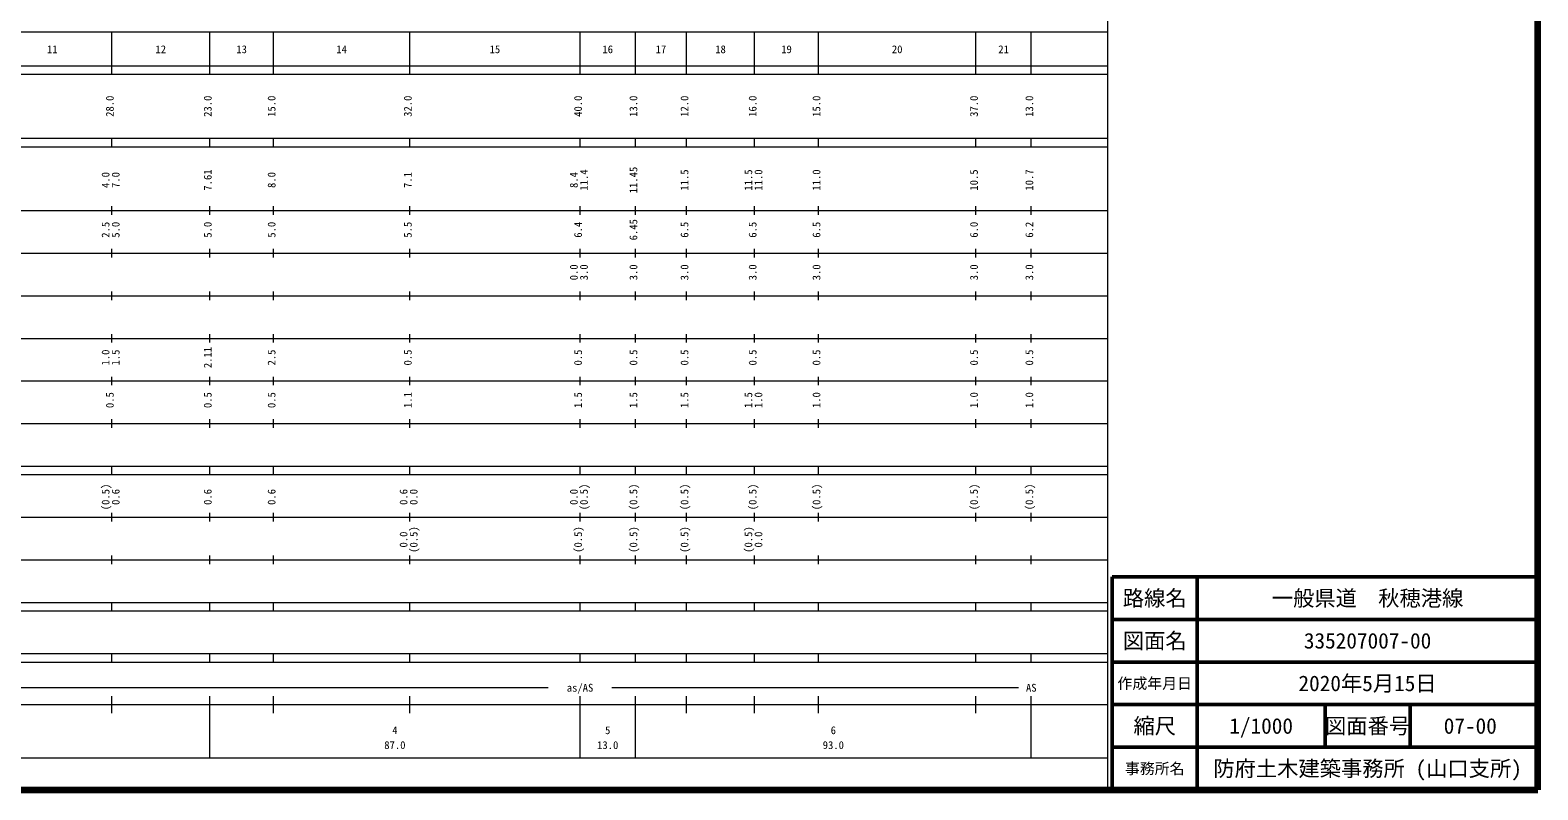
# Model space of a CAD drawing. Units: millimetres, scale not verified. Extents: x 40000 to 680000, y 20000 to 380000.
# Drawn here: x 325821 to 680000, y 20000 to 198357 of the extents above; entities that cross this region are included whole.
import ezdxf
from ezdxf.enums import TextEntityAlignment as Align

# ---------------------------------------------------------------- set-up
doc = ezdxf.new("R2010")
doc.units = ezdxf.units.MM
doc.header["$LTSCALE"] = 1000
for name, color, linetype, lineweight in [('M-TTL', 2, 'Continuous', 140), ('M-TTL-BAND', 7, 'Continuous', 13), ('M-TTL-FRAM', 2, 'Continuous', 50), ('M-TTL-LINE', 7, 'Continuous', 50)]:
    doc.layers.add(name, color=color, linetype=linetype, lineweight=lineweight)
doc.layers.add('M-TTL-TXT', color=7, linetype='Continuous')
doc.styles.add('ＭＳ ゴシック', font='')
doc.styles.get('ＭＳ ゴシック').set_extended_font_data('MS Gothic')

msp = doc.modelspace()

# ---------------------------------------------------------------- linework, layer by layer
at = {"layer": 'M-TTL'}
for p, q in [((680000, 20000), (680000, 380000)), ((40000, 20000), (680000, 20000))]:
    msp.add_line(p, q, dxfattribs=at)
at = {"layer": 'M-TTL-BAND'}
for p, q in [((579000, 20000), (579000, 370000)), ((68000, 198000), (579000, 198000)), ((345000, 188000), (345000, 198000)), ((368000, 188000), (368000, 198000)), ((383000, 188000), (383000, 198000)), ((415000, 188000), (415000, 198000)), ((455000, 188000), (455000, 198000)), ((468000, 188000), (468000, 198000)), ((480000, 188000), (480000, 198000)), ((496000, 188000), (496000, 198000)), ((511000, 188000), (511000, 198000)), ((548000, 188000), (548000, 198000)), ((561000, 188000), (561000, 198000)), ((40000, 190000), (579000, 190000)), ((40000, 188000), (579000, 188000)), ((40000, 173000), (579000, 173000)), ((40000, 171000), (579000, 171000)), ((345000, 171000), (345000, 173000)), ((368000, 171000), (368000, 173000)), ((383000, 171000), (383000, 173000)), ((415000, 171000), (415000, 173000)), ((455000, 171000), (455000, 173000)), ((468000, 171000), (468000, 173000)), ((480000, 171000), (480000, 173000)), ((496000, 171000), (496000, 173000)), ((511000, 171000), (511000, 173000)), ((548000, 171000), (548000, 173000)), ((561000, 171000), (561000, 173000)), ((40000, 156000), (579000, 156000)), ((345000, 155000), (345000, 157000)), ((368000, 155000), (368000, 157000)), ((383000, 155000), (383000, 157000)), ((415000, 155000), (415000, 157000)), ((455000, 155000), (455000, 157000)), ((468000, 155000), (468000, 157000)), ((480000, 155000), (480000, 157000)), ((496000, 155000), (496000, 157000)), ((511000, 155000), (511000, 157000)), ((548000, 155000), (548000, 157000)), ((561000, 155000), (561000, 157000)), ((46000, 146000), (579000, 146000)), ((345000, 145000), (345000, 147000)), ((368000, 145000), (368000, 147000)), ((383000, 145000), (383000, 147000)), ((415000, 145000), (415000, 147000)), ((455000, 145000), (455000, 147000)), ((468000, 145000), (468000, 147000)), ((480000, 145000), (480000, 147000)), ((496000, 145000), (496000, 147000)), ((511000, 145000), (511000, 147000)), ((548000, 145000), (548000, 147000)), ((561000, 145000), (561000, 147000)), ((52000, 136000), (579000, 136000)), ((345000, 135000), (345000, 137000)), ((368000, 135000), (368000, 137000)), ((383000, 135000), (383000, 137000)), ((415000, 135000), (415000, 137000)), ((455000, 135000), (455000, 137000)), ((468000, 135000), (468000, 137000)), ((480000, 135000), (480000, 137000)), ((496000, 135000), (496000, 137000)), ((511000, 135000), (511000, 137000)), ((548000, 135000), (548000, 137000)), ((561000, 135000), (561000, 137000)), ((46000, 126000), (579000, 126000)), ((345000, 125000), (345000, 127000)), ((368000, 125000), (368000, 127000)), ((383000, 125000), (383000, 127000)), ((415000, 125000), (415000, 127000)), ((455000, 125000), (455000, 127000)), ((468000, 125000), (468000, 127000)), ((480000, 125000), (480000, 127000)), ((496000, 125000), (496000, 127000)), ((511000, 125000), (511000, 127000)), ((548000, 125000), (548000, 127000)), ((561000, 125000), (561000, 127000)), ((345000, 115000), (345000, 117000)), ((368000, 115000), (368000, 117000)), ((383000, 115000), (383000, 117000)), ((415000, 115000), (415000, 117000)), ((455000, 115000), (455000, 117000)), ((468000, 115000), (468000, 117000)), ((480000, 115000), (480000, 117000)), ((496000, 115000), (496000, 117000)), ((511000, 115000), (511000, 117000)), ((548000, 115000), (548000, 117000)), ((561000, 115000), (561000, 117000)), ((52000, 116000), (579000, 116000)), ((345000, 105000), (345000, 107000)), ((368000, 105000), (368000, 107000)), ((383000, 105000), (383000, 107000)), ((415000, 105000), (415000, 107000)), ((455000, 105000), (455000, 107000)), ((468000, 105000), (468000, 107000)), ((480000, 105000), (480000, 107000)), ((496000, 105000), (496000, 107000)), ((511000, 105000), (511000, 107000)), ((548000, 105000), (548000, 107000)), ((561000, 105000), (561000, 107000)), ((46000, 106000), (579000, 106000)), ((40000, 96000), (579000, 96000)), ((345000, 94000), (345000, 96000)), ((368000, 94000), (368000, 96000)), ((383000, 94000), (383000, 96000)), ((415000, 94000), (415000, 96000)), ((455000, 94000), (455000, 96000)), ((468000, 94000), (468000, 96000)), ((480000, 94000), (480000, 96000)), ((496000, 94000), (496000, 96000)), ((511000, 94000), (511000, 96000)), ((548000, 94000), (548000, 96000)), ((561000, 94000), (561000, 96000)), ((40000, 94000), (579000, 94000)), ((49000, 84000), (579000, 84000)), ((345000, 83000), (345000, 85000)), ((368000, 83000), (368000, 85000)), ((383000, 83000), (383000, 85000)), ((415000, 83000), (415000, 85000)), ((455000, 83000), (455000, 85000)), ((468000, 83000), (468000, 85000)), ((480000, 83000), (480000, 85000)), ((496000, 83000), (496000, 85000)), ((511000, 83000), (511000, 85000)), ((548000, 83000), (548000, 85000)), ((561000, 83000), (561000, 85000)), ((345000, 73000), (345000, 75000)), ((368000, 73000), (368000, 75000)), ((383000, 73000), (383000, 75000)), ((415000, 73000), (415000, 75000)), ((455000, 73000), (455000, 75000)), ((468000, 73000), (468000, 75000)), ((480000, 73000), (480000, 75000)), ((496000, 73000), (496000, 75000)), ((511000, 73000), (511000, 75000)), ((548000, 73000), (548000, 75000)), ((561000, 73000), (561000, 75000)), ((40000, 74000), (579000, 74000)), ((40000, 64000), (579000, 64000)), ((345000, 62000), (345000, 64000)), ((368000, 62000), (368000, 64000)), ((383000, 62000), (383000, 64000)), ((415000, 62000), (415000, 64000)), ((455000, 62000), (455000, 64000)), ((468000, 62000), (468000, 64000)), ((480000, 62000), (480000, 64000)), ((496000, 62000), (496000, 64000)), ((511000, 62000), (511000, 64000)), ((548000, 62000), (548000, 64000)), ((561000, 62000), (561000, 64000)), ((40000, 62000), (579000, 62000)), ((40000, 52000), (579000, 52000)), ((40000, 50000), (579000, 50000)), ((345000, 50000), (345000, 52000)), ((368000, 50000), (368000, 52000)), ((383000, 50000), (383000, 52000)), ((415000, 50000), (415000, 52000)), ((455000, 50000), (455000, 52000)), ((468000, 50000), (468000, 52000)), ((480000, 50000), (480000, 52000)), ((496000, 50000), (496000, 52000)), ((511000, 50000), (511000, 52000)), ((548000, 50000), (548000, 52000)), ((561000, 50000), (561000, 52000)), ((71000, 44000), (447500, 44000)), ((462500, 44000), (558000, 44000)), ((40000, 40000), (579000, 40000)), ((345000, 38000), (345000, 42000)), ((368000, 27500), (368000, 42000)), ((383000, 38000), (383000, 42000)), ((415000, 38000), (415000, 42000)), ((455000, 27500), (455000, 42000)), ((468000, 27500), (468000, 42000)), ((480000, 38000), (480000, 42000)), ((496000, 38000), (496000, 42000)), ((511000, 38000), (511000, 42000)), ((548000, 38000), (548000, 42000)), ((561000, 27500), (561000, 42000)), ((68000, 27500), (579000, 27500))]:
    msp.add_line(p, q, dxfattribs=at)
at = {"layer": 'M-TTL-FRAM'}
for p, q in [((680000, 70000), (580000, 70000)), ((580000, 70000), (580000, 20000))]:
    msp.add_line(p, q, dxfattribs=at)
at = {"layer": 'M-TTL-LINE'}
for p, q in [((600000, 70000), (600000, 20000)), ((680000, 60000), (580000, 60000)), ((680000, 50000), (580000, 50000)), ((680000, 40000), (580000, 40000)), ((630000, 40000), (630000, 30000)), ((650000, 40000), (650000, 30000)), ((680000, 30000), (580000, 30000))]:
    msp.add_line(p, q, dxfattribs=at)

# ---------------------------------------------------------------- texts
at = {"layer": 'M-TTL-BAND', "style": 'ＭＳ ゴシック'}
for s, p in [('11', (331000, 192405)), ('12', (356500, 192405)), ('13', (375500, 192405)), ('14', (399000, 192405)), ('15', (435000, 192405)), ('16', (461500, 192405)), ('17', (474000, 192405)), ('18', (488000, 192405)), ('19', (503500, 192405)), ('20', (529500, 192405)), ('21', (554500, 192405)), ('as/AS', (455000, 42500)), ('AS', (561000, 42500)), ('4', (411500, 32523)), ('5', (461500, 32523)), ('6', (514500, 32523)), ('87.0', (411500, 29033)), ('13.0', (461500, 29033)), ('93.0', (514500, 29033))]:
    msp.add_text(s, height=1833, dxfattribs=at).set_placement(p, align=Align.BOTTOM_CENTER)
for s, p in [('28.0', (346000, 180500)), ('23.0', (369000, 180500)), ('15.0', (384000, 180500)), ('32.0', (416000, 180500)), ('40.0', (456000, 180500)), ('13.0', (469000, 180500)), ('12.0', (481000, 180500)), ('16.0', (497000, 180500)), ('15.0', (512000, 180500)), ('37.0', (549000, 180500)), ('13.0', (562000, 180500)), ('4.0', (345000, 163174)), ('7.0', (347370, 163174)), ('7.61', (369000, 163174)), ('8.0', (384000, 163174)), ('7.1', (416000, 163174)), ('8.4', (455000, 163174)), ('11.4', (457370, 163174)), ('11.45', (469000, 163174)), ('11.5', (481000, 163174)), ('11.5', (496000, 163174)), ('11.0', (498370, 163174)), ('11.0', (512000, 163174)), ('10.5', (549000, 163174)), ('10.7', (562000, 163174)), ('2.5', (345000, 151500)), ('5.0', (347370, 151500)), ('5.0', (369000, 151500)), ('5.0', (384000, 151500)), ('5.5', (416000, 151500)), ('6.4', (456000, 151500)), ('6.45', (469000, 151500)), ('6.5', (481000, 151500)), ('6.5', (497000, 151500)), ('6.5', (512000, 151500)), ('6.0', (549000, 151500)), ('6.2', (562000, 151500)), ('0.0', (455000, 141500)), ('3.0', (457370, 141500)), ('3.0', (469000, 141500)), ('3.0', (481000, 141500)), ('3.0', (497000, 141500)), ('3.0', (512000, 141500)), ('3.0', (549000, 141500)), ('3.0', (562000, 141500)), ('1.0', (345000, 121500)), ('1.5', (347370, 121500)), ('2.11', (369000, 121500)), ('2.5', (384000, 121500)), ('0.5', (416000, 121500)), ('0.5', (456000, 121500)), ('0.5', (469000, 121500)), ('0.5', (481000, 121500)), ('0.5', (497000, 121500)), ('0.5', (512000, 121500)), ('0.5', (549000, 121500)), ('0.5', (562000, 121500)), ('0.5', (346000, 111500)), ('0.5', (369000, 111500)), ('0.5', (384000, 111500)), ('1.1', (416000, 111500)), ('1.5', (456000, 111500)), ('1.5', (469000, 111500)), ('1.5', (481000, 111500)), ('1.5', (496000, 111500)), ('1.0', (498370, 111500)), ('1.0', (512000, 111500)), ('1.0', (549000, 111500)), ('1.0', (562000, 111500)), ('(0.5)', (345000, 88764)), ('0.6', (347370, 88764)), ('0.6', (369000, 88764)), ('0.6', (384000, 88764)), ('0.6', (415000, 88764)), ('0.0', (417370, 88764)), ('0.0', (455000, 88764)), ('(0.5)', (457370, 88764)), ('(0.5)', (469000, 88764)), ('(0.5)', (481000, 88764)), ('(0.5)', (497000, 88764)), ('(0.5)', (512000, 88764)), ('(0.5)', (549000, 88764)), ('(0.5)', (562000, 88764)), ('(0.5)', (417370, 78764)), ('(0.5)', (456000, 78764)), ('(0.5)', (469000, 78764)), ('(0.5)', (481000, 78764)), ('(0.5)', (496000, 78764)), ('0.0', (415000, 78764)), ('0.0', (498370, 78764))]:
    msp.add_text(s, height=1833, rotation=90, dxfattribs=at).set_placement(p, align=Align.BOTTOM_CENTER)
at = {"layer": 'M-TTL-TXT', "style": 'ＭＳ ゴシック'}
for s, height, p in [('路線名', 3666, (590000, 65000)), ('一般県道\u3000秋穂港線', 3666, (640000, 65000)), ('図面名', 3666, (590000, 55000)), ('335207007-00', 3666, (640000, 55000)), ('作成年月日', 2566, (590000, 45000)), ('2020年5月15日', 3666, (640000, 45000)), ('縮尺', 3666, (590000, 35000)), ('1/1000', 3666, (615000, 35000)), ('図面番号', 3666, (640000, 35000)), ('07-00', 3666, (664125, 35000)), ('事務所名', 2566, (590000, 25000)), ('防府土木建築事務所 (山口支所)', 3666, (640000, 25000))]:
    msp.add_text(s, height=height, dxfattribs=at).set_placement(p, align=Align.MIDDLE_CENTER)

doc.saveas('drawing.dxf')
